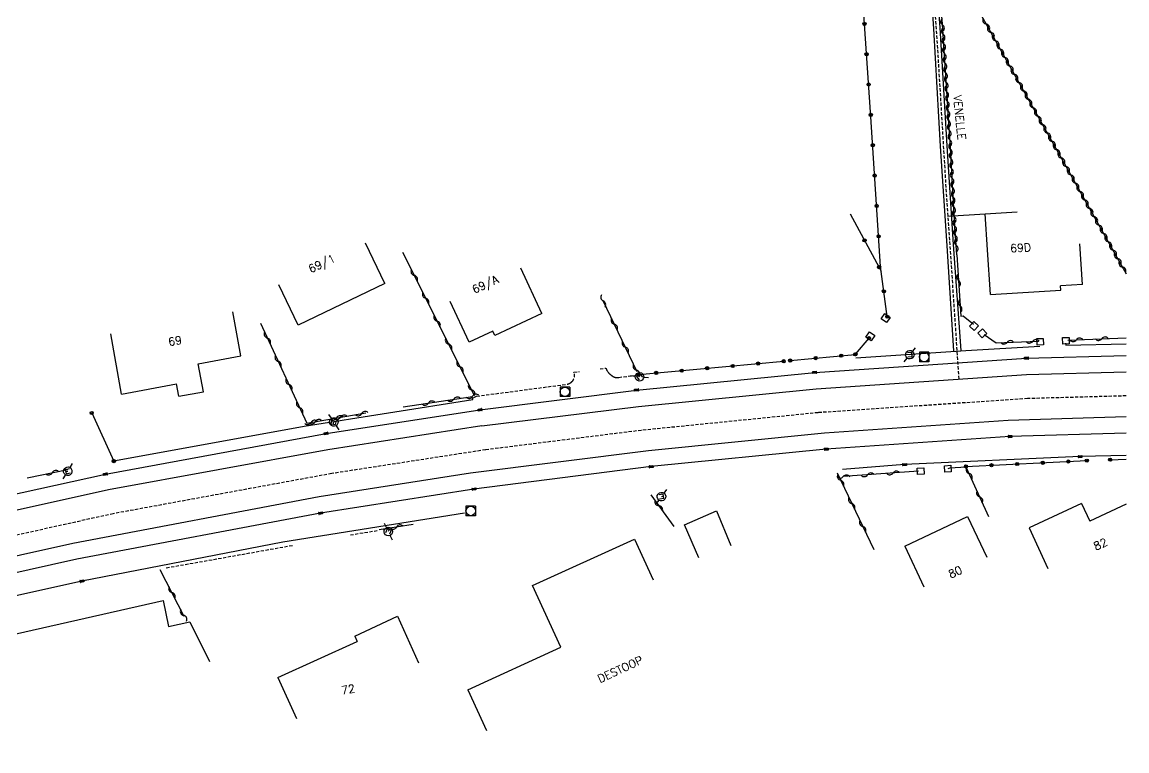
# Model space of a CAD drawing. Header units: millimetres. Extents: x 75000 to 76001, y 158000 to 159000.
# Drawn here: x 75827.5 to 76000.1, y 158185.2 to 158299 of the extents above; entities that cross this region are included whole.
import ezdxf
from ezdxf.enums import TextEntityAlignment as Align

# ---------------------------------------------------------------- set-up
doc = ezdxf.new("R2010")
doc.units = ezdxf.units.MM
doc.linetypes.add('DASHED', pattern=[0.75, 0.5, -0.25])
doc.layers.get('0').update_dxf_attribs({"linetype": 'CONTINUOUS'})
for name, color, linetype in [('W0001', 6, 'DASHED'), ('W0008', 7, 'CONTINUOUS'), ('W0100', 7, 'CONTINUOUS'), ('W0112', 1, 'DASHED'), ('W0211', 2, 'CONTINUOUS'), ('W0310', 3, 'CONTINUOUS'), ('W0322', 7, 'CONTINUOUS'), ('W0334', 7, 'CONTINUOUS'), ('W0400', 7, 'CONTINUOUS'), ('W0420', 7, 'CONTINUOUS'), ('W0471', 7, 'CONTINUOUS'), ('W0984', 7, 'CONTINUOUS'), ('W0991', 7, 'CONTINUOUS')]:
    doc.layers.add(name, color=color, linetype=linetype)
doc.styles.get("Standard").update_dxf_attribs({"font": 'romans.shx', "width": 0.85})

# ---------------------------------------------------------------- blocks, each defined once
blk = doc.blocks.new('T400')
for p, q in [((-0.15, 0.3), (0.15, 0.3)), ((-0.15, -0.25), (-0.15, 0.3)), ((-0.15, 0.15), (0.15, 0.15)), ((-0.15, 0), (0.15, 0)), ((0.15, 0.3), (0.15, -0.25)), ((-0.15, -0.15), (0.15, -0.15)), ((-0.15, -0.25), (-0.15, -0.3)), ((-0.15, -0.3), (0.15, -0.3)), ((0.15, -0.3), (0.15, -0.25))]:
    blk.add_line(p, q)
blk = doc.blocks.new('T471')
for p, q in [((-0.333334, 0.333334), (-0.333334, -0.333334)), ((-0.333334, 0.333334), (0.333334, 0.333334)), ((-0.333334, 0), (0, 0)), ((0.500001, 0.500001), (1.000002, 1.000002)), ((-0.500001, -0.500001), (-1.000002, -1.000002)), ((-0.333334, -0.333334), (0.333334, -0.333334))]:
    blk.add_line(p, q)
blk.add_ellipse((0, 0), major_axis=(0.471405, 0.471405), ratio=1, start_param=5.4977871438, end_param=11.780972451)
blk = doc.blocks.new('T420')
for p, q in [((0.75, 0.75), (-0.75, 0.75)), ((-0.75, 0.75), (-0.75, -0.75)), ((0.75, 0.75), (0.75, -0.75)), ((0.75, -0.75), (-0.75, -0.75))]:
    blk.add_line(p, q)
blk.add_ellipse((0, 0), major_axis=(-0.53, 0.53), ratio=1, start_param=3.926991, end_param=10.210176)
blk = doc.blocks.new('t322o')
at = {"color": 0, "linetype": 'Continuous'}
for radius in [0.25, 0.15]:
    blk.add_circle((0, 0), radius, dxfattribs=at)
blk = doc.blocks.new('t310o')
at = {"color": 0, "linetype": 'Continuous'}
for centre, start, end in [((-0.5, 0.38), 216.8699, 323.1304), ((0.5, -0.37), 36.8699, 143.1303)]:
    blk.add_arc(centre, 0.625, start, end, dxfattribs=at)
blk = doc.blocks.new('t112o')
at = {"color": 0, "linetype": 'Continuous'}
for p, q in [((-0.5, 0.5), (0.5, 0.5)), ((-0.5, -0.5), (-0.5, 0.5)), ((0.5, 0.5), (0.5, -0.5)), ((0.5, -0.5), (-0.5, -0.5))]:
    blk.add_line(p, q, dxfattribs=at)

msp = doc.modelspace()

# ---------------------------------------------------------------- linework, layer by layer
at = {"layer": 'W0001', "flags": 128}
msp.add_lwpolyline([(75973.9, 158243.28), (75971.83, 158273.9), (75970.64, 158293.65), (75969.67, 158307.92), (75969.34, 158311.11), (75969.03, 158312.75), (75968.74, 158313.55), (75968.03, 158315.01), (75966.69, 158317.72), (75965.97, 158319.02), (75965.56, 158319.77), (75965.18, 158320.6), (75964.66, 158322.19), (75961.74, 158333.68)], dxfattribs=at)
at = {"layer": 'W0001'}
msp.add_lwpolyline([(76000, 158240.64), (75984.6, 158240.22), (75951.86, 158238.02), (75924.24, 158235.26), (75899.9, 158232.22), (75875.87, 158228.51), (75841.73, 158222.24), (75715.1, 158194.1), (75701.25, 158191.34)], dxfattribs=at)
at = {"layer": 'W0008', "flags": 128}
for points in [[(75961.37, 158330.72), (75962.52, 158328.46), (75964.21, 158322.09), (75964.45, 158321.28), (75964.71, 158320.49), (75964.88, 158320.06), (75965.09, 158319.66), (75965.96, 158318.13), (75966.29, 158317.53), (75966.75, 158316.59), (75967.31, 158315.42), (75967.93, 158314.16), (75968.33, 158313.36), (75968.46, 158313.04), (75968.55, 158312.71), (75968.74, 158311.87), (75968.88, 158311.02), (75969.1, 158309.41), (75969.16, 158308.84), (75969.89, 158297.99), (75970.93, 158279.65), (75971.99, 158264.08), (75973.02, 158247.7)], [(75963.67, 158330.72), (75963.56, 158328.68), (75965.1, 158322.3), (75965.37, 158321.5), (75965.66, 158320.71), (75965.83, 158320.29), (75966.04, 158319.88), (75966.82, 158318.41), (75967.08, 158317.9), (75967.48, 158317.12), (75968.15, 158315.81), (75968.73, 158314.64), (75969.15, 158313.74), (75969.35, 158313.27), (75969.5, 158312.78), (75969.67, 158311.99), (75969.8, 158311.19), (75969.97, 158309.78), (75970.03, 158309.13), (75970.88, 158298.18), (75971.97, 158279.67), (75972.96, 158264.3), (75974.17, 158247.72)]]:
    msp.add_lwpolyline(points, dxfattribs=at)
at = {"layer": 'W0008'}
for points in [[(75899.01, 158238.46), (75923.5, 158241.56), (75951.34, 158244.32), (75984.42, 158246.53), (76000, 158246.95)], [(75899.33, 158235.95), (75923.82, 158239.01), (75951.54, 158241.77), (75984.42, 158243.99), (76000, 158244.41)], [(76000, 158237.35), (75981.55, 158236.81), (75952.86, 158234.82), (75925.35, 158232.08), (75897.55, 158228.59), (75873.91, 158224.89), (75835.44, 158217.6)], [(75840.53, 158228.41), (75875.01, 158234.76), (75899.01, 158238.46)], [(75899.32, 158235.96), (75875.24, 158232.24), (75840.98, 158225.95), (75714.28, 158197.79), (75700.83, 158194.79), (75692.64, 158193.09)], [(76000, 158234.82), (75981.84, 158234.29), (75953.13, 158232.32), (75925.76, 158229.6), (75898.09, 158226.08), (75874.12, 158222.32), (75836.05, 158215.12)], [(76000, 158231.35), (75992.79, 158231.16), (75965.36, 158229.91), (75955.7, 158229.15)], [(75700.08, 158197.21), (75729.09, 158203.65), (75775.98, 158214.13), (75803.54, 158220.28), (75840.53, 158228.41)], [(75896.61, 158222.31), (75868.25, 158217.78), (75836.82, 158211.71)], [(75835.44, 158217.6), (75730.48, 158194.23)], [(75836.06, 158215.13), (75809.24, 158209.15), (75779.45, 158202.55), (75732.05, 158191.98)], [(75836.84, 158211.71), (75801.87, 158203.96), (75752.83, 158192.71), (75719.77, 158185.2)]]:
    msp.add_lwpolyline(points, dxfattribs=at)
at = {"layer": 'W0100'}
for p, q in [((75884.15, 158258.17), (75881.13, 158264.48)), ((75978.8, 158256.46), (75978.35, 158263.44)), ((75993.17, 158258.06), (75992.76, 158264.37)), ((75908.72, 158253.51), (75905.4, 158260.57)), ((75870.62, 158251.68), (75867.59, 158257.99)), ((75993.17, 158258.06), (75989.73, 158257.84)), ((75978.8, 158256.46), (75989.77, 158257.16)), ((75989.77, 158257.16), (75989.73, 158257.84)), ((75897.36, 158249.05), (75894.38, 158255.39)), ((75861.66, 158246.89), (75860.41, 158253.77)), ((75843.05, 158240.92), (75841.34, 158250.31)), ((75843.05, 158240.92), (75851.6, 158242.55)), ((75851.98, 158240.58), (75851.6, 158242.55)), ((75993.04, 158223.85), (75984.84, 158220.05)), ((75993.04, 158223.85), (75994.32, 158221.09)), ((76000, 158223.71), (75994.32, 158221.09)), ((75975.23, 158221.78), (75978.2, 158215.45)), ((75933.25, 158215.33), (75931, 158220.51)), ((75984.84, 158220.05), (75987.78, 158213.7)), ((75923.19, 158218.26), (75926.08, 158211.89)), ((75965.41, 158217.18), (75968.39, 158210.84)), ((75886.14, 158206.24), (75889.45, 158198.94)), ((75853.7, 158205.34), (75856.79, 158199.14)), ((75879.47, 158203.14), (75879.86, 158202.27)), ((75867.47, 158196.65), (75870.36, 158190.28)), ((75897.16, 158194.74), (75900.07, 158188.38))]:
    msp.add_line(p, q, dxfattribs=at)
at = {"layer": 'W0100', "flags": 128}
msp.add_lwpolyline([(75978.35, 158263.44), (75977.99, 158269.07), (75982.98, 158269.39)], dxfattribs=at)
at = {"layer": 'W0100'}
for points in [[(75884.15, 158258.17), (75870.62, 158251.68)], [(75908.72, 158253.51), (75901.36, 158250.05)], [(75901.02, 158250.77), (75897.36, 158249.05)], [(75901.36, 158250.05), (75901.02, 158250.77)], [(75851.98, 158240.58), (75855.83, 158241.29), (75854.99, 158245.67), (75861.66, 158246.89)], [(75931, 158220.51), (75935.97, 158222.67), (75938.25, 158217.26)], [(75965.41, 158217.18), (75975.23, 158221.78)], [(75897.16, 158194.74), (75911.66, 158201.39), (75907.25, 158211.03), (75923.19, 158218.26)], [(75825.16, 158203.18), (75849.56, 158208.67), (75850.39, 158204.61), (75853.7, 158205.34)], [(75879.47, 158203.14), (75886.14, 158206.24)], [(75867.47, 158196.65), (75879.86, 158202.27)]]:
    msp.add_lwpolyline(points, dxfattribs=at)
at = {"layer": 'W0112'}
for p, q in [((75913.71, 158244.33), (75914.6, 158244.44)), ((75917.81, 158244.87), (75918.71, 158244.98))]:
    msp.add_line(p, q, dxfattribs=at)
for points in [[(75912.66, 158242.47, 0.079958), (75913.08, 158242.62, 0.079958), (75913.43, 158242.89, 0.139132), (75913.77, 158243.57, 0.139132), (75913.71, 158244.33)], [(75918.71, 158244.98, 0.053586), (75918.97, 158244.45, 0.068778), (75919.28, 158244.09, 0.025273), (75919.64, 158243.81, 0.034007), (75919.93, 158243.62, 0.094675), (75920.24, 158243.53, 0.064217), (75920.72, 158243.54)]]:
    msp.add_lwpolyline(points, format="xyb", dxfattribs=at)
for points in [[(75898.05, 158240.37), (75898.51, 158240.59), (75912.66, 158242.47)], [(75920.72, 158243.54), (75923.24, 158243.83), (75923.76, 158243.79)], [(75878.79, 158218.94), (75883.23, 158219.66)], [(75850.03, 158213.79), (75869.81, 158217.31)]]:
    msp.add_lwpolyline(points, dxfattribs=at)
at = {"layer": 'W0211', "flags": 128}
msp.add_lwpolyline([(75972.1, 158268.69), (75977.99, 158269.07)], dxfattribs=at)
at = {"layer": 'W0310'}
msp.add_line((75828.29, 158227.83), (75834.62, 158229.13), dxfattribs=at)
at = {"layer": 'W0310', "flags": 128}
msp.add_lwpolyline([(75973.56, 158262.68), (75973.22, 158267.12), (75972.54, 158279.41), (75971.31, 158298.71), (75970.2, 158312.29), (75970.95, 158312.45), (75975.44, 158303.5), (76000, 158259.71)], dxfattribs=at)
at = {"layer": 'W0310'}
for points in [[(75898.11, 158240.8), (75886.96, 158263.05)], [(75973.56, 158262.68), (75974.16, 158253.08), (75974.52, 158253.16), (75976.16, 158251.82)], [(75923.6, 158244.39), (75918.3, 158255.47)], [(75864.74, 158251.98), (75871.98, 158236.38), (75881.18, 158237.99)], [(75977.81, 158250.25), (75979.67, 158248.94), (75986.28, 158249.19)], [(75990.88, 158249.34), (76000, 158249.72)], [(75887.02, 158238.91), (75897.88, 158240.57)], [(75967.57, 158228.9), (75955.8, 158228.04)], [(75978.52, 158221.74), (75975.01, 158229.52), (75972.46, 158229.34), (75972.13, 158229.27)], [(75954.82, 158228.6), (75960.56, 158216.64)], [(75925.71, 158225.21), (75929.32, 158220.26)], [(75883.29, 158219.76), (75888.61, 158220.59)], [(75852.82, 158206.21), (75849.09, 158213.49)]]:
    msp.add_lwpolyline(points, dxfattribs=at)
at = {"layer": 'W0322', "flags": 128}
for points in [[(75961.63, 158260.83), (75960.11, 158284.22), (75957.85, 158317.05)], [(75956.86, 158269.1), (75961.72, 158260.14)]]:
    msp.add_lwpolyline(points, dxfattribs=at)
at = {"layer": 'W0322'}
for points in [[(75962.67, 158253.02), (75961.63, 158260.83)], [(75957.7, 158247.14), (75959.82, 158249.66)], [(75923.83, 158243.98), (75946.49, 158246.05)], [(75947.51, 158246.16), (75957.66, 158247.13)], [(75838.37, 158237.98), (75841.82, 158230.46)], [(75974.97, 158229.62), (75993.85, 158230.53)], [(75997.48, 158230.68), (76000, 158230.75)]]:
    msp.add_lwpolyline(points, dxfattribs=at)
at = {"layer": 'W0334'}
for points in [[(75957.76, 158246.57), (75974.92, 158247.75), (75986.49, 158248.4)], [(75990.52, 158248.9), (75990.56, 158248.56), (76000, 158248.78)], [(75842.1, 158230.54), (75871.55, 158235.92), (75897.93, 158240.08)], [(75897.93, 158240.08), (75897.9, 158240.4)]]:
    msp.add_lwpolyline(points, dxfattribs=at)

# ---------------------------------------------------------------- block references
at = {"layer": 'W0112'}
for p, rotation in [((75962.42, 158252.79), 54.38549999999999), ((75976.23, 158251.54), 136.9799952167256), ((75977.52, 158250.41), 134.7256976631242), ((75960.02, 158249.94), 54.38549999999999), ((75986.57, 158249.1), 272.2211239689857), ((75990.59, 158249.26), 272.2256067197463), ((75967.89, 158228.89), 3.176008087195815), ((75972.13, 158229.27), 184.1446)]:
    msp.add_blockref('t112o', p, dxfattribs=dict(at, rotation=rotation))
at = {"layer": 'W0310'}
for p, rotation in [((75971.31, 158298.6), 93.65332527158976), ((75978.13, 158298.71), 299.2802241450362), ((75971.41, 158297.11), 93.65332527158976), ((75978.86, 158297.41), 299.2802241450362), ((75971.5, 158295.61), 93.65332527158976), ((75979.6, 158296.1), 299.2802241450362), ((75971.6, 158294.11), 93.65332527158976), ((75980.33, 158294.79), 299.2802241450362), ((75981.06, 158293.48), 299.2802241450362), ((75971.69, 158292.62), 93.65332527158976), ((75981.8, 158292.17), 299.2802241450362), ((75971.79, 158291.12), 93.65332527158976), ((75982.53, 158290.86), 299.2802241450362), ((75971.89, 158289.62), 93.65332527158976), ((75971.98, 158288.13), 93.65332527158976), ((75983.26, 158289.56), 299.2802241450362), ((75984, 158288.25), 299.2802241450362), ((75972.08, 158286.63), 93.65332527158976), ((75984.73, 158286.94), 299.2802241450362), ((75972.17, 158285.13), 93.65332527158976), ((75985.46, 158285.63), 299.2802241450362), ((75972.27, 158283.64), 93.65332527158976), ((75986.2, 158284.32), 299.2802241450362), ((75986.93, 158283.01), 299.2802241450362), ((75972.36, 158282.14), 93.65332527158976), ((75987.67, 158281.71), 299.2802241450362), ((75972.46, 158280.64), 93.65332527158976), ((75988.4, 158280.4), 299.2802241450362), ((75972.55, 158279.14), 93.18246574940872), ((75989.13, 158279.09), 299.2802241450362), ((75989.87, 158277.78), 299.2802241450362), ((75972.64, 158277.65), 93.18246574940872), ((75972.72, 158276.15), 93.18246574940872), ((75990.6, 158276.47), 299.2802241450362), ((75972.8, 158274.65), 93.18246574940872), ((75991.33, 158275.16), 299.2802241450362), ((75972.89, 158273.15), 93.18246574940872), ((75992.07, 158273.86), 299.2802241450362), ((75992.8, 158272.55), 299.2802241450362), ((75972.97, 158271.66), 93.18246574940872), ((75993.53, 158271.24), 299.2802241450362), ((75973.05, 158270.16), 93.18246574940872), ((75994.27, 158269.93), 299.2802241450362), ((75973.14, 158268.66), 93.18246574940872), ((75995, 158268.62), 299.2802241450362), ((75973.22, 158267.16), 93.18246574940872), ((75973.33, 158265.67), 94.39357450834663), ((75995.74, 158267.31), 299.2802241450362), ((75996.47, 158266.01), 299.2802241450362), ((75973.45, 158264.17), 94.39357450834663), ((75997.2, 158264.7), 299.2802241450362), ((75997.94, 158263.39), 299.2802241450362), ((75998.67, 158262.08), 299.2802241450362), ((75999.4, 158260.77), 299.2802241450362), ((75888.76, 158259.47), 116.6165105864402), ((75973.81, 158258.68), 273.5912092476419), ((75890.55, 158255.9), 116.6165105864402), ((75918.3, 158255.47), 104.5111), ((75974.06, 158254.69), 273.5912092476419), ((75892.34, 158252.32), 116.6165105864402), ((75920.02, 158251.86), 115.5786209040643), ((75865.81, 158249.67), 294.8840102817618), ((75894.13, 158248.74), 116.6165105864402), ((75985.39, 158249.15), 2.164997271138234), ((75992.21, 158249.4), 2.394289639713373), ((75996.2, 158249.57), 2.394289639713373), ((75921.75, 158248.26), 115.5786209040643), ((75981.39, 158249), 2.164997271138234), ((75867.49, 158246.04), 294.8840102817618), ((75895.92, 158245.17), 116.6165105864402), ((75923.48, 158244.65), 115.5786209040643), ((75869.18, 158242.42), 294.8840102817618), ((75897.72, 158241.59), 116.6165105864402), ((75897.88, 158240.57), 8.954000000000017), ((75870.86, 158238.79), 294.8840102817618), ((75890.98, 158239.51), 8.712851227810573), ((75894.93, 158240.12), 8.712851227810573), ((75876.6, 158237.19), 9.900732341316315), ((75877.24, 158237.3), 9.900732341316315), ((75880.54, 158237.87), 9.900732341316315), ((75872.66, 158236.5), 9.900732341316315), ((75873.3, 158236.61), 9.900732341316315), ((75832.21, 158228.64), 11.59922760382049), ((75959.6, 158228.32), 184.1790111700929), ((75963.58, 158228.61), 184.1790111700929), ((75975.47, 158228.52), 114.270601127789), ((75955.37, 158227.46), 295.6631189073484), ((75955.8, 158228.04), 177.6664), ((75977.11, 158224.87), 114.270601127789), ((75926.96, 158223.49), 306.1332194540922), ((75957.1, 158223.86), 295.6631189073484), ((75886.03, 158220.17), 8.895765592471689), ((75958.83, 158220.25), 295.6631189073484), ((75850.91, 158209.93), 117.1416876219815), ((75852.74, 158206.37), 117.1416876219815)]:
    msp.add_blockref('t310o', p, dxfattribs=dict(at, rotation=rotation))
at = {"layer": 'W0322'}
for p, rotation in [((75959.11, 158298.74), 93.94127210467329), ((75959.44, 158294), 93.94127210467329), ((75959.77, 158289.27), 93.94127210467329), ((75960.09, 158284.53), 93.94127210467329), ((75960.4, 158279.79), 93.7128915602272), ((75960.71, 158275.05), 93.7128915602272), ((75961.02, 158270.31), 93.7128915602272), ((75959.12, 158264.93), 298.4854824154983), ((75961.32, 158265.57), 93.7128915602272), ((75961.39, 158260.75), 298.4854824154983), ((75962.14, 158256.98), 97.54994300863785), ((75962.67, 158253.02), 42.46859999999997), ((75959.82, 158249.66), 135.0623), ((75942.5, 158245.69), 5.223617932153821), ((75946.49, 158246.05), 7.001800000000015), ((75947.51, 158246.16), 5.953799999999999), ((75951.49, 158246.54), 5.489634185010576), ((75955.48, 158246.92), 5.489634185010576), ((75957.66, 158247.13), 229.3987), ((75957.7, 158247.14), 135.0623), ((75923.83, 158243.98), 7.001800000000015), ((75926.57, 158244.23), 5.223617932153821), ((75930.55, 158244.59), 5.223617932153821), ((75934.54, 158244.96), 5.223617932153821), ((75938.52, 158245.32), 5.223617932153821), ((75838.37, 158237.98), 22.8062), ((75841.82, 158230.46), 22.8062), ((75986.96, 158230.2), 2.762792349801317), ((75990.95, 158230.39), 2.762792349801317), ((75993.85, 158230.53), 4.698099999999993), ((75997.48, 158230.68), 2.412199999999994), ((75974.97, 158229.62), 4.698099999999993), ((75978.96, 158229.81), 2.762792349801317), ((75982.96, 158230), 2.762792349801317)]:
    msp.add_blockref('t322o', p, dxfattribs=dict(at, rotation=rotation))
at = {"layer": 'W0400'}
for p, rotation in [((75984.42, 158246.53), 89.30510000000004), ((75951.34, 158244.32), 91.44159999999998), ((75923.5, 158241.56), 97.20420000000003), ((75899.07, 158238.47), 97.67621830617998), ((75875.01, 158234.76), 100.4340999999999), ((75981.84, 158234.29), 271.6852), ((75953.13, 158232.32), 273.9175), ((75992.79, 158231.16), 271.5245), ((75925.76, 158229.6), 275.6901), ((75965.36, 158229.91), 272.6037), ((75840.53, 158228.41), 99.91416608782079), ((75898.09, 158226.08), 277.2524), ((75874.12, 158222.32), 278.9038), ((75836.82, 158211.71), 280.9434)]:
    msp.add_blockref('T400', p, dxfattribs=dict(at, rotation=rotation))
at = {"layer": 'W0420'}
for p in [(75968.43, 158246.72), (75912.3, 158241.28), (75897.6, 158222.68)]:
    msp.add_blockref('T420', p, dxfattribs=at)
at = {"layer": 'W0471'}
for p, rotation in [((75966.19, 158247.07), 185.1057575069775), ((75923.96, 158243.63), 309.6952688094836), ((75876.2, 158236.55), 77.41770000000004), ((75834.63, 158228.88), 12.47190000000002), ((75927.39, 158224.9), 187.3938), ((75884.71, 158219.45), 249.9755413776469)]:
    msp.add_blockref('T471', p, dxfattribs=dict(at, rotation=rotation))

# ---------------------------------------------------------------- texts
at = {"layer": 'W0984'}
for s, rotation, p in [('VENELLE', 275.7134, (75973.98, 158284.13)), ('DESTOOP', 24.7963, (75920.95, 158197.94))]:
    msp.add_text(s, height=1.25, rotation=rotation, dxfattribs=at).set_placement(p, align=Align.MIDDLE)
at = {"layer": 'W0991'}
for s, rotation, p in [('69D', 3.4738, (75983.5, 158263.77)), ('69/1', 25.4354, (75874.36, 158261.24)), ('69/A', 24.8626, (75899.89, 158257.98)), ('82', 24.7301, (75995.98, 158217.49)), ('80', 25.1787, (75973.29, 158213.14))]:
    msp.add_text(s, height=1.25, rotation=rotation, dxfattribs=at).set_placement(p, align=Align.MIDDLE)
for s, p in [('69', (75850.44, 158248.44)), ('72', (75877.47, 158194.02))]:
    msp.add_text(s, height=1.25, rotation=9.3398, dxfattribs=at).set_placement(p)

doc.saveas('drawing.dxf')
